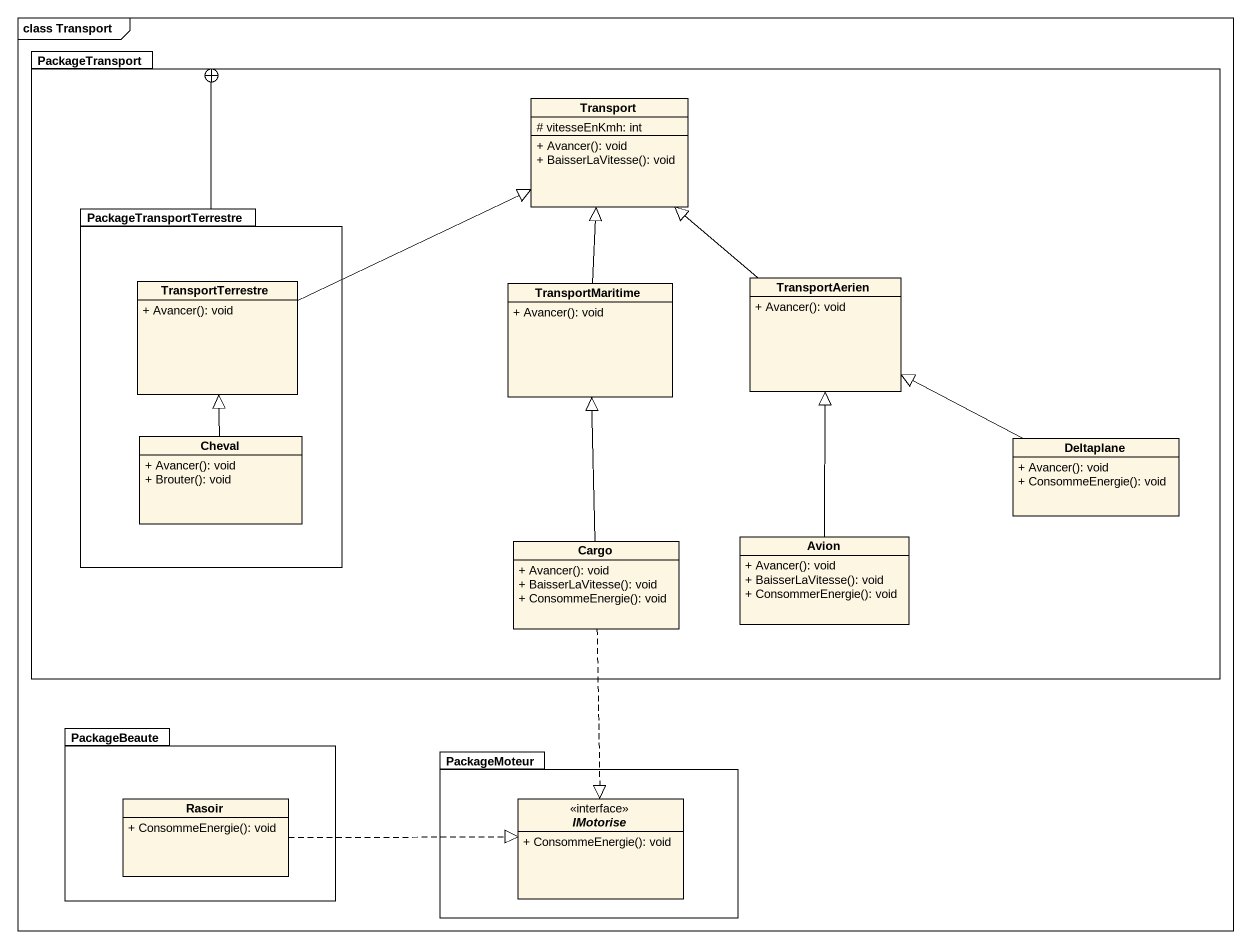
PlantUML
@startuml
mainframe class Transport
hide circle
hide empty members
skinparam classAttributeIconSize 0
package PackageTransport {
  class Transport {
    # vitesseEnKmh: int
    + Avancer(): void
    + BaisserLaVitesse(): void
  }
  package PackageTransportTerrestre {
    class TransportTerrestre {
      + Avancer(): void
    }
    class Cheval {
      + Avancer(): void
      + Brouter(): void
    }
  }
  class TransportMaritime {
    + Avancer(): void
  }
  class TransportAerien {
    + Avancer(): void
  }
  class Deltaplane {
    + Avancer(): void
    + ConsommeEnergie(): void
  }
  class Cargo {
    + Avancer(): void
    + BaisserLaVitesse(): void
    + ConsommeEnergie(): void
  }
  class Avion {
    + Avancer(): void
    + BaisserLaVitesse(): void
    + ConsommerEnergie(): void
  }
}
package PackageBeaute {
  class Rasoir {
    + ConsommeEnergie(): void
  }
}
package PackageMoteur {
  interface IMotorise <<interface>> {
    + ConsommeEnergie(): void
  }
}
PackageTransportTerrestre -right-+ PackageTransport
TransportTerrestre -right-|> Transport
TransportMaritime -up-|> Transport
TransportAerien -up-|> Transport
Cheval -up-|> TransportTerrestre
Deltaplane -left-|> TransportAerien
Cargo -up-|> TransportMaritime
Cargo ..|> IMotorise
Avion -up-|> TransportAerien
Rasoir .right.|> IMotorise
@enduml
